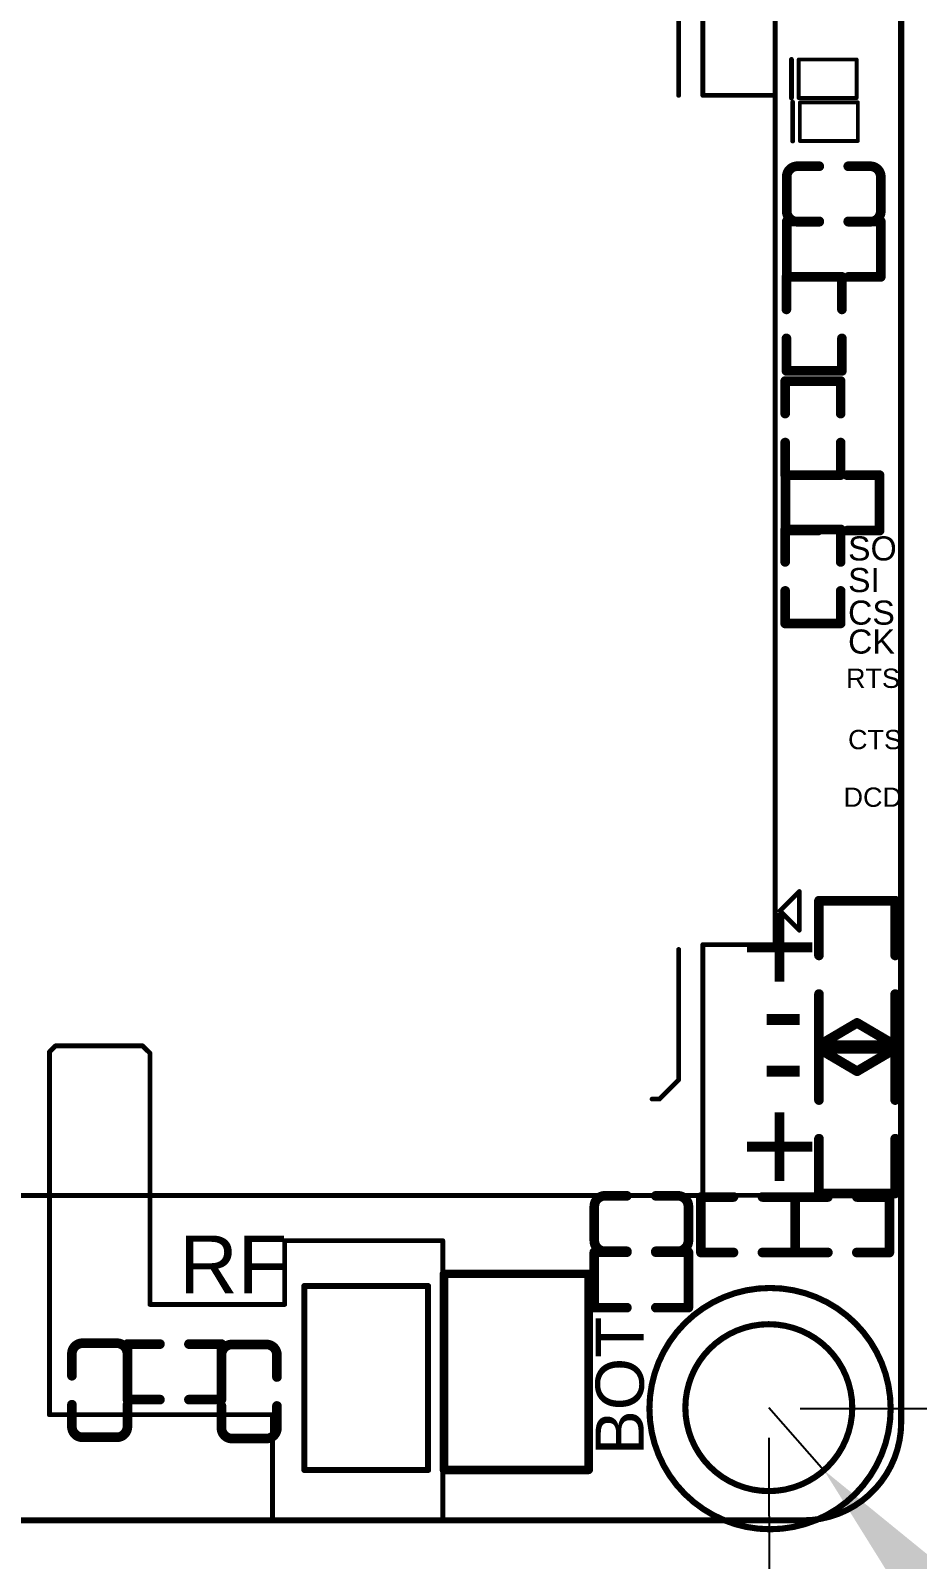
# Model space of a CAD drawing. Header units: millimetres. Extents: x 237 to 337, y 93 to 245.
# Drawn here: x 279.9 to 298.28, y 112.29 to 143.98 of the extents above; entities that cross this region are included whole.
import ezdxf

# ---------------------------------------------------------------- set-up
doc = ezdxf.new("R2010")
doc.units = ezdxf.units.MM
for name, color, linetype in [('KeepOutLayer', 6, 'Continuous'), ('MultiLayer', 9, 'Continuous'), ('TopOverlay', 2, 'Continuous')]:
    doc.layers.add(name, color=color, linetype=linetype)
doc.styles.add('Arial', font='arial.ttf', dxfattribs={"height": 0.2})
doc.dimstyles.new('ISO-25', dxfattribs={"dimtxt": 3, "dimasz": 3, "dimexe": 1.25, "dimexo": 0.625, "dimtad": 1, "dimtxsty": 'Standard', "dimcen": 2.5, "dimclrd": 3, "dimclre": 3, "dimclrt": 3, "dimadec": 0, "dimazin": 0, "dimtfac": 1, "dimtmove": 0, "dimatfit": 3, "dimfxl": 1, "dimarcsym": 0})

# ---------------------------------------------------------------- blocks, each defined once
blk = doc.blocks.new('LC_0402_C_11')
at = {"layer": 'TopOverlay', "const_width": 0.2}
for points in [[(-0.975, 0.355, -0.414214), (-0.755, 0.575)], [(0.755, 0.575, -0.414214), (0.975, 0.355)], [(-0.755, -0.575, -0.414214), (-0.975, -0.355)], [(0.975, -0.355, -0.414214), (0.755, -0.575)]]:
    blk.add_lwpolyline(points, format="xyb", dxfattribs=at)
at = {"layer": 'TopOverlay', "const_width": 0.1}
for points in [[(-0.805, 0.575, 1), (-0.705, 0.575, 1)], [(-0.8, 0.575, 1), (-0.7, 0.575, 1)], [(-0.35, 0.575, 1), (-0.25, 0.575, 1)], [(0.25, 0.575, 1), (0.35, 0.575, 1)], [(0.7, 0.575, 1), (0.8, 0.575, 1)], [(0.705, 0.575, 1), (0.805, 0.575, 1)], [(-1.025, 0.355, 1), (-0.925, 0.355, 1)], [(-1.025, 0.355, 1), (-0.925, 0.355, 1)], [(0.925, 0.355, 1), (1.025, 0.355, 1)], [(0.925, 0.355, 1), (1.025, 0.355, 1)], [(-1.025, -0.355, 1), (-0.925, -0.355, 1)], [(-1.025, -0.355, 1), (-0.925, -0.355, 1)], [(0.925, -0.355, 1), (1.025, -0.355, 1)], [(0.925, -0.355, 1), (1.025, -0.355, 1)], [(-0.805, -0.575, 1), (-0.705, -0.575, 1)], [(-0.8, -0.575, 1), (-0.7, -0.575, 1)], [(-0.35, -0.575, 1), (-0.25, -0.575, 1)], [(0.25, -0.575, 1), (0.35, -0.575, 1)], [(0.7, -0.575, 1), (0.8, -0.575, 1)], [(0.705, -0.575, 1), (0.805, -0.575, 1)]]:
    blk.add_lwpolyline(points, format="xyb", close=True, dxfattribs=at)
at = {"layer": 'TopOverlay', "const_width": 0.2}
for points in [[(-0.3, 0.575), (-0.75, 0.575)], [(0.75, 0.575), (0.3, 0.575)], [(-0.975, -0.355), (-0.975, 0.355)], [(0.975, -0.355), (0.975, 0.355)], [(-0.3, -0.575), (-0.75, -0.575)], [(0.75, -0.575), (0.3, -0.575)]]:
    blk.add_lwpolyline(points, dxfattribs=at)
blk = doc.blocks.new('LC_0402_C_15')
at = {"layer": 'TopOverlay', "const_width": 0.2}
for points in [[(-0.975, 0.355, -0.414214), (-0.755, 0.575)], [(0.755, 0.575, -0.414214), (0.975, 0.355)], [(-0.755, -0.575, -0.414214), (-0.975, -0.355)], [(0.975, -0.355, -0.414214), (0.755, -0.575)]]:
    blk.add_lwpolyline(points, format="xyb", dxfattribs=at)
at = {"layer": 'TopOverlay', "const_width": 0.1}
for points in [[(-0.805, 0.575, 1), (-0.705, 0.575, 1)], [(-0.8, 0.575, 1), (-0.7, 0.575, 1)], [(-0.35, 0.575, 1), (-0.25, 0.575, 1)], [(0.25, 0.575, 1), (0.35, 0.575, 1)], [(0.7, 0.575, 1), (0.8, 0.575, 1)], [(0.705, 0.575, 1), (0.805, 0.575, 1)], [(-1.025, 0.355, 1), (-0.925, 0.355, 1)], [(-1.025, 0.355, 1), (-0.925, 0.355, 1)], [(0.925, 0.355, 1), (1.025, 0.355, 1)], [(0.925, 0.355, 1), (1.025, 0.355, 1)], [(-1.025, -0.355, 1), (-0.925, -0.355, 1)], [(-1.025, -0.355, 1), (-0.925, -0.355, 1)], [(0.925, -0.355, 1), (1.025, -0.355, 1)], [(0.925, -0.355, 1), (1.025, -0.355, 1)], [(-0.805, -0.575, 1), (-0.705, -0.575, 1)], [(-0.8, -0.575, 1), (-0.7, -0.575, 1)], [(-0.35, -0.575, 1), (-0.25, -0.575, 1)], [(0.25, -0.575, 1), (0.35, -0.575, 1)], [(0.7, -0.575, 1), (0.8, -0.575, 1)], [(0.705, -0.575, 1), (0.805, -0.575, 1)]]:
    blk.add_lwpolyline(points, format="xyb", close=True, dxfattribs=at)
at = {"layer": 'TopOverlay', "const_width": 0.2}
for points in [[(-0.3, 0.575), (-0.75, 0.575)], [(0.75, 0.575), (0.3, 0.575)], [(-0.975, -0.355), (-0.975, 0.355)], [(0.975, -0.355), (0.975, 0.355)], [(-0.3, -0.575), (-0.75, -0.575)], [(0.75, -0.575), (0.3, -0.575)]]:
    blk.add_lwpolyline(points, dxfattribs=at)
blk = doc.blocks.new('LC_0402_C_16')
at = {"layer": 'TopOverlay', "const_width": 0.2}
for points in [[(-0.975, 0.355, -0.414214), (-0.755, 0.575)], [(0.755, 0.575, -0.414214), (0.975, 0.355)], [(-0.755, -0.575, -0.414214), (-0.975, -0.355)], [(0.975, -0.355, -0.414214), (0.755, -0.575)]]:
    blk.add_lwpolyline(points, format="xyb", dxfattribs=at)
at = {"layer": 'TopOverlay', "const_width": 0.1}
for points in [[(-0.805, 0.575, 1), (-0.705, 0.575, 1)], [(-0.8, 0.575, 1), (-0.7, 0.575, 1)], [(-0.35, 0.575, 1), (-0.25, 0.575, 1)], [(0.25, 0.575, 1), (0.35, 0.575, 1)], [(0.7, 0.575, 1), (0.8, 0.575, 1)], [(0.705, 0.575, 1), (0.805, 0.575, 1)], [(-1.025, 0.355, 1), (-0.925, 0.355, 1)], [(-1.025, 0.355, 1), (-0.925, 0.355, 1)], [(0.925, 0.355, 1), (1.025, 0.355, 1)], [(0.925, 0.355, 1), (1.025, 0.355, 1)], [(-1.025, -0.355, 1), (-0.925, -0.355, 1)], [(-1.025, -0.355, 1), (-0.925, -0.355, 1)], [(0.925, -0.355, 1), (1.025, -0.355, 1)], [(0.925, -0.355, 1), (1.025, -0.355, 1)], [(-0.805, -0.575, 1), (-0.705, -0.575, 1)], [(-0.8, -0.575, 1), (-0.7, -0.575, 1)], [(-0.35, -0.575, 1), (-0.25, -0.575, 1)], [(0.25, -0.575, 1), (0.35, -0.575, 1)], [(0.7, -0.575, 1), (0.8, -0.575, 1)], [(0.705, -0.575, 1), (0.805, -0.575, 1)]]:
    blk.add_lwpolyline(points, format="xyb", close=True, dxfattribs=at)
at = {"layer": 'TopOverlay', "const_width": 0.2}
for points in [[(-0.3, 0.575), (-0.75, 0.575)], [(0.75, 0.575), (0.3, 0.575)], [(-0.975, -0.355), (-0.975, 0.355)], [(0.975, -0.355), (0.975, 0.355)], [(-0.3, -0.575), (-0.75, -0.575)], [(0.75, -0.575), (0.3, -0.575)]]:
    blk.add_lwpolyline(points, dxfattribs=at)
blk = doc.blocks.new('LC_0402_C_30')
at = {"layer": 'TopOverlay', "const_width": 0.2}
for points in [[(-0.975, 0.355, -0.414214), (-0.755, 0.575)], [(0.755, 0.575, -0.414214), (0.975, 0.355)], [(-0.755, -0.575, -0.414214), (-0.975, -0.355)], [(0.975, -0.355, -0.414214), (0.755, -0.575)]]:
    blk.add_lwpolyline(points, format="xyb", dxfattribs=at)
at = {"layer": 'TopOverlay', "const_width": 0.1}
for points in [[(-0.805, 0.575, 1), (-0.705, 0.575, 1)], [(-0.8, 0.575, 1), (-0.7, 0.575, 1)], [(-0.35, 0.575, 1), (-0.25, 0.575, 1)], [(0.25, 0.575, 1), (0.35, 0.575, 1)], [(0.7, 0.575, 1), (0.8, 0.575, 1)], [(0.705, 0.575, 1), (0.805, 0.575, 1)], [(-1.025, 0.355, 1), (-0.925, 0.355, 1)], [(-1.025, 0.355, 1), (-0.925, 0.355, 1)], [(0.925, 0.355, 1), (1.025, 0.355, 1)], [(0.925, 0.355, 1), (1.025, 0.355, 1)], [(-1.025, -0.355, 1), (-0.925, -0.355, 1)], [(-1.025, -0.355, 1), (-0.925, -0.355, 1)], [(0.925, -0.355, 1), (1.025, -0.355, 1)], [(0.925, -0.355, 1), (1.025, -0.355, 1)], [(-0.805, -0.575, 1), (-0.705, -0.575, 1)], [(-0.8, -0.575, 1), (-0.7, -0.575, 1)], [(-0.35, -0.575, 1), (-0.25, -0.575, 1)], [(0.25, -0.575, 1), (0.35, -0.575, 1)], [(0.7, -0.575, 1), (0.8, -0.575, 1)], [(0.705, -0.575, 1), (0.805, -0.575, 1)]]:
    blk.add_lwpolyline(points, format="xyb", close=True, dxfattribs=at)
at = {"layer": 'TopOverlay', "const_width": 0.2}
for points in [[(-0.3, 0.575), (-0.75, 0.575)], [(0.75, 0.575), (0.3, 0.575)], [(-0.975, 0.355), (-0.975, -0.355)], [(0.975, 0.355), (0.975, -0.355)], [(-0.3, -0.575), (-0.75, -0.575)], [(0.75, -0.575), (0.3, -0.575)]]:
    blk.add_lwpolyline(points, dxfattribs=at)
blk = doc.blocks.new('SOD_882_L1_0_W0_6_BI_80')
at = {"layer": 'TopOverlay'}
for points, const_width in [([(-0.6, 0.4), (-0.6, -0.4)], 0.08), ([(0.6, 0.4), (-0.6, 0.4)], 0.08), ([(0.6, 0.4), (0.6, -0.4)], 0.08), ([(0.75, 0.4), (0.75, -0.4)], 0.1), ([(0.6, -0.4), (-0.6, -0.4)], 0.08)]:
    blk.add_lwpolyline(points, dxfattribs=dict(at, const_width=const_width))
for points, const_width in [([(-0.62, 0.4, 1), (-0.58, 0.4, 1)], 0.04), ([(-0.62, 0.4, 1), (-0.58, 0.4, 1)], 0.04), ([(0.58, 0.4, 1), (0.62, 0.4, 1)], 0.04), ([(0.58, 0.4, 1), (0.62, 0.4, 1)], 0.04), ([(0.725, 0.4, 1), (0.775, 0.4, 1)], 0.05), ([(-0.62, -0.4, 1), (-0.58, -0.4, 1)], 0.04), ([(-0.62, -0.4, 1), (-0.58, -0.4, 1)], 0.04), ([(0.58, -0.4, 1), (0.62, -0.4, 1)], 0.04), ([(0.58, -0.4, 1), (0.62, -0.4, 1)], 0.04), ([(0.725, -0.4, 1), (0.775, -0.4, 1)], 0.05)]:
    blk.add_lwpolyline(points, format="xyb", close=True, dxfattribs=dict(at, const_width=const_width))
blk = doc.blocks.new('SOD_882_L1_0_W0_6_BI_87')
at = {"layer": 'TopOverlay'}
for points, const_width in [([(-0.6, 0.4), (-0.6, -0.4)], 0.08), ([(0.6, 0.4), (-0.6, 0.4)], 0.08), ([(0.6, 0.4), (0.6, -0.4)], 0.08), ([(0.75, 0.4), (0.75, -0.4)], 0.1), ([(0.6, -0.4), (-0.6, -0.4)], 0.08)]:
    blk.add_lwpolyline(points, dxfattribs=dict(at, const_width=const_width))
for points, const_width in [([(-0.62, 0.4, 1), (-0.58, 0.4, 1)], 0.04), ([(-0.62, 0.4, 1), (-0.58, 0.4, 1)], 0.04), ([(0.58, 0.4, 1), (0.62, 0.4, 1)], 0.04), ([(0.58, 0.4, 1), (0.62, 0.4, 1)], 0.04), ([(0.725, 0.4, 1), (0.775, 0.4, 1)], 0.05), ([(-0.62, -0.4, 1), (-0.58, -0.4, 1)], 0.04), ([(-0.62, -0.4, 1), (-0.58, -0.4, 1)], 0.04), ([(0.58, -0.4, 1), (0.62, -0.4, 1)], 0.04), ([(0.58, -0.4, 1), (0.62, -0.4, 1)], 0.04), ([(0.725, -0.4, 1), (0.775, -0.4, 1)], 0.05)]:
    blk.add_lwpolyline(points, format="xyb", close=True, dxfattribs=dict(at, const_width=const_width))
blk = doc.blocks.new('LC_0603_LED_S3_99')
at = {"layer": 'TopOverlay', "const_width": 0.2}
for points in [[(-2, 0), (-1.535, 0.79)], [(-1.535, -0.79), (-1.535, 0.79)], [(-0.4, 0.79), (-1.535, 0.79)], [(1.535, 0.79), (0.4, 0.79)], [(1.535, -0.79), (1.535, 0.79)], [(-1.535, -0.79), (-2, 0)], [(-0.4, -0.79), (-1.535, -0.79)], [(1.535, -0.79), (0.4, -0.79)]]:
    blk.add_lwpolyline(points, dxfattribs=at)
at = {"layer": 'TopOverlay', "const_width": 0.1}
for points in [[(-1.585, 0.79, 1), (-1.485, 0.79, 1)], [(-1.585, 0.79, 1), (-1.485, 0.79, 1)], [(-1.585, 0.79, 1), (-1.485, 0.79, 1)], [(-0.45, 0.79, 1), (-0.35, 0.79, 1)], [(0.35, 0.79, 1), (0.45, 0.79, 1)], [(1.485, 0.79, 1), (1.585, 0.79, 1)], [(1.485, 0.79, 1), (1.585, 0.79, 1)], [(-2.05, 0, 1), (-1.95, 0, 1)], [(-2.05, 0, 1), (-1.95, 0, 1)], [(-1.585, -0.79, 1), (-1.485, -0.79, 1)], [(-1.585, -0.79, 1), (-1.485, -0.79, 1)], [(-1.585, -0.79, 1), (-1.485, -0.79, 1)], [(-0.45, -0.79, 1), (-0.35, -0.79, 1)], [(0.35, -0.79, 1), (0.45, -0.79, 1)], [(1.485, -0.79, 1), (1.585, -0.79, 1)], [(1.485, -0.79, 1), (1.585, -0.79, 1)]]:
    blk.add_lwpolyline(points, format="xyb", close=True, dxfattribs=at)
blk = doc.blocks.new('LC_0603_LED_S3_100')
at = {"layer": 'TopOverlay', "const_width": 0.2}
for points in [[(-1.535, 0.79), (-2, 0)], [(-1.535, 0.79), (-1.535, -0.79)], [(-1.535, 0.79), (-0.4, 0.79)], [(0.4, 0.79), (1.535, 0.79)], [(1.535, 0.79), (1.535, -0.79)], [(-2, 0), (-1.535, -0.79)], [(-1.535, -0.79), (-0.4, -0.79)], [(0.4, -0.79), (1.535, -0.79)]]:
    blk.add_lwpolyline(points, dxfattribs=at)
at = {"layer": 'TopOverlay', "const_width": 0.1}
for points in [[(-1.585, 0.79, 1), (-1.485, 0.79, 1)], [(-1.585, 0.79, 1), (-1.485, 0.79, 1)], [(-1.585, 0.79, 1), (-1.485, 0.79, 1)], [(-0.45, 0.79, 1), (-0.35, 0.79, 1)], [(0.35, 0.79, 1), (0.45, 0.79, 1)], [(1.485, 0.79, 1), (1.585, 0.79, 1)], [(1.485, 0.79, 1), (1.585, 0.79, 1)], [(-2.05, 0, 1), (-1.95, 0, 1)], [(-2.05, 0, 1), (-1.95, 0, 1)], [(-1.585, -0.79, 1), (-1.485, -0.79, 1)], [(-1.585, -0.79, 1), (-1.485, -0.79, 1)], [(-1.585, -0.79, 1), (-1.485, -0.79, 1)], [(-0.45, -0.79, 1), (-0.35, -0.79, 1)], [(0.35, -0.79, 1), (0.45, -0.79, 1)], [(1.485, -0.79, 1), (1.585, -0.79, 1)], [(1.485, -0.79, 1), (1.585, -0.79, 1)]]:
    blk.add_lwpolyline(points, format="xyb", close=True, dxfattribs=at)
blk = doc.blocks.new('LC_0402_R_151')
at = {"layer": 'TopOverlay', "const_width": 0.2}
for points in [[(-0.975, 0.575), (-0.975, -0.575)], [(-0.3, 0.575), (-0.975, 0.575)], [(0.975, 0.575), (0.3, 0.575)], [(0.975, 0.575), (0.975, -0.575)], [(-0.3, -0.575), (-0.975, -0.575)], [(0.975, -0.575), (0.3, -0.575)]]:
    blk.add_lwpolyline(points, dxfattribs=at)
at = {"layer": 'TopOverlay', "const_width": 0.1}
for points in [[(-1.025, 0.575, 1), (-0.925, 0.575, 1)], [(-1.025, 0.575, 1), (-0.925, 0.575, 1)], [(-0.35, 0.575, 1), (-0.25, 0.575, 1)], [(0.25, 0.575, 1), (0.35, 0.575, 1)], [(0.925, 0.575, 1), (1.025, 0.575, 1)], [(0.925, 0.575, 1), (1.025, 0.575, 1)], [(-1.025, -0.575, 1), (-0.925, -0.575, 1)], [(-1.025, -0.575, 1), (-0.925, -0.575, 1)], [(-0.35, -0.575, 1), (-0.25, -0.575, 1)], [(0.25, -0.575, 1), (0.35, -0.575, 1)], [(0.925, -0.575, 1), (1.025, -0.575, 1)], [(0.925, -0.575, 1), (1.025, -0.575, 1)]]:
    blk.add_lwpolyline(points, format="xyb", close=True, dxfattribs=at)
blk = doc.blocks.new('LC_0402_R_152')
at = {"layer": 'TopOverlay', "const_width": 0.2}
for points in [[(-0.975, -0.575), (-0.975, 0.575)], [(-0.975, 0.575), (-0.3, 0.575)], [(0.3, 0.575), (0.975, 0.575)], [(0.975, -0.575), (0.975, 0.575)], [(-0.975, -0.575), (-0.3, -0.575)], [(0.3, -0.575), (0.975, -0.575)]]:
    blk.add_lwpolyline(points, dxfattribs=at)
at = {"layer": 'TopOverlay', "const_width": 0.1}
for points in [[(-1.025, 0.575, 1), (-0.925, 0.575, 1)], [(-1.025, 0.575, 1), (-0.925, 0.575, 1)], [(-0.35, 0.575, 1), (-0.25, 0.575, 1)], [(0.25, 0.575, 1), (0.35, 0.575, 1)], [(0.925, 0.575, 1), (1.025, 0.575, 1)], [(0.925, 0.575, 1), (1.025, 0.575, 1)], [(-1.025, -0.575, 1), (-0.925, -0.575, 1)], [(-1.025, -0.575, 1), (-0.925, -0.575, 1)], [(-0.35, -0.575, 1), (-0.25, -0.575, 1)], [(0.25, -0.575, 1), (0.35, -0.575, 1)], [(0.925, -0.575, 1), (1.025, -0.575, 1)], [(0.925, -0.575, 1), (1.025, -0.575, 1)]]:
    blk.add_lwpolyline(points, format="xyb", close=True, dxfattribs=at)
blk = doc.blocks.new('LC_0402_R_153')
at = {"layer": 'TopOverlay', "const_width": 0.2}
for points in [[(-0.975, 0.575), (-0.975, -0.575)], [(-0.3, 0.575), (-0.975, 0.575)], [(0.975, 0.575), (0.3, 0.575)], [(0.975, 0.575), (0.975, -0.575)], [(-0.3, -0.575), (-0.975, -0.575)], [(0.975, -0.575), (0.3, -0.575)]]:
    blk.add_lwpolyline(points, dxfattribs=at)
at = {"layer": 'TopOverlay', "const_width": 0.1}
for points in [[(-1.025, 0.575, 1), (-0.925, 0.575, 1)], [(-1.025, 0.575, 1), (-0.925, 0.575, 1)], [(-0.35, 0.575, 1), (-0.25, 0.575, 1)], [(0.25, 0.575, 1), (0.35, 0.575, 1)], [(0.925, 0.575, 1), (1.025, 0.575, 1)], [(0.925, 0.575, 1), (1.025, 0.575, 1)], [(-1.025, -0.575, 1), (-0.925, -0.575, 1)], [(-1.025, -0.575, 1), (-0.925, -0.575, 1)], [(-0.35, -0.575, 1), (-0.25, -0.575, 1)], [(0.25, -0.575, 1), (0.35, -0.575, 1)], [(0.925, -0.575, 1), (1.025, -0.575, 1)], [(0.925, -0.575, 1), (1.025, -0.575, 1)]]:
    blk.add_lwpolyline(points, format="xyb", close=True, dxfattribs=at)
blk = doc.blocks.new('LC_0402_R_154')
at = {"layer": 'TopOverlay', "const_width": 0.2}
for points in [[(-0.975, -0.575), (-0.975, 0.575)], [(-0.975, 0.575), (-0.3, 0.575)], [(0.3, 0.575), (0.975, 0.575)], [(0.975, -0.575), (0.975, 0.575)], [(-0.975, -0.575), (-0.3, -0.575)], [(0.3, -0.575), (0.975, -0.575)]]:
    blk.add_lwpolyline(points, dxfattribs=at)
at = {"layer": 'TopOverlay', "const_width": 0.1}
for points in [[(-1.025, 0.575, 1), (-0.925, 0.575, 1)], [(-1.025, 0.575, 1), (-0.925, 0.575, 1)], [(-0.35, 0.575, 1), (-0.25, 0.575, 1)], [(0.25, 0.575, 1), (0.35, 0.575, 1)], [(0.925, 0.575, 1), (1.025, 0.575, 1)], [(0.925, 0.575, 1), (1.025, 0.575, 1)], [(-1.025, -0.575, 1), (-0.925, -0.575, 1)], [(-1.025, -0.575, 1), (-0.925, -0.575, 1)], [(-0.35, -0.575, 1), (-0.25, -0.575, 1)], [(0.25, -0.575, 1), (0.35, -0.575, 1)], [(0.925, -0.575, 1), (1.025, -0.575, 1)], [(0.925, -0.575, 1), (1.025, -0.575, 1)]]:
    blk.add_lwpolyline(points, format="xyb", close=True, dxfattribs=at)
blk = doc.blocks.new('LC_0402_R_155')
at = {"layer": 'TopOverlay', "const_width": 0.2}
for points in [[(-0.975, 0.575), (-0.975, -0.575)], [(-0.975, 0.575), (-0.3, 0.575)], [(0.3, 0.575), (0.975, 0.575)], [(0.975, 0.575), (0.975, -0.575)], [(-0.975, -0.575), (-0.3, -0.575)], [(0.3, -0.575), (0.975, -0.575)]]:
    blk.add_lwpolyline(points, dxfattribs=at)
at = {"layer": 'TopOverlay', "const_width": 0.1}
for points in [[(-1.025, 0.575, 1), (-0.925, 0.575, 1)], [(-1.025, 0.575, 1), (-0.925, 0.575, 1)], [(-0.35, 0.575, 1), (-0.25, 0.575, 1)], [(0.25, 0.575, 1), (0.35, 0.575, 1)], [(0.925, 0.575, 1), (1.025, 0.575, 1)], [(0.925, 0.575, 1), (1.025, 0.575, 1)], [(-1.025, -0.575, 1), (-0.925, -0.575, 1)], [(-1.025, -0.575, 1), (-0.925, -0.575, 1)], [(-0.35, -0.575, 1), (-0.25, -0.575, 1)], [(0.25, -0.575, 1), (0.35, -0.575, 1)], [(0.925, -0.575, 1), (1.025, -0.575, 1)], [(0.925, -0.575, 1), (1.025, -0.575, 1)]]:
    blk.add_lwpolyline(points, format="xyb", close=True, dxfattribs=at)
blk = doc.blocks.new('LC_0402_R_156')
at = {"layer": 'TopOverlay', "const_width": 0.2}
for points in [[(-0.975, 0.575), (-0.975, -0.575)], [(-0.3, 0.575), (-0.975, 0.575)], [(0.975, 0.575), (0.3, 0.575)], [(0.975, 0.575), (0.975, -0.575)], [(-0.3, -0.575), (-0.975, -0.575)], [(0.975, -0.575), (0.3, -0.575)]]:
    blk.add_lwpolyline(points, dxfattribs=at)
at = {"layer": 'TopOverlay', "const_width": 0.1}
for points in [[(-1.025, 0.575, 1), (-0.925, 0.575, 1)], [(-1.025, 0.575, 1), (-0.925, 0.575, 1)], [(-0.35, 0.575, 1), (-0.25, 0.575, 1)], [(0.25, 0.575, 1), (0.35, 0.575, 1)], [(0.925, 0.575, 1), (1.025, 0.575, 1)], [(0.925, 0.575, 1), (1.025, 0.575, 1)], [(-1.025, -0.575, 1), (-0.925, -0.575, 1)], [(-1.025, -0.575, 1), (-0.925, -0.575, 1)], [(-0.35, -0.575, 1), (-0.25, -0.575, 1)], [(0.25, -0.575, 1), (0.35, -0.575, 1)], [(0.925, -0.575, 1), (1.025, -0.575, 1)], [(0.925, -0.575, 1), (1.025, -0.575, 1)]]:
    blk.add_lwpolyline(points, format="xyb", close=True, dxfattribs=at)
blk = doc.blocks.new('LC_0402_R_167')
at = {"layer": 'TopOverlay', "const_width": 0.2}
for points in [[(-0.975, 0.575), (-0.975, -0.575)], [(-0.3, 0.575), (-0.975, 0.575)], [(0.975, 0.575), (0.3, 0.575)], [(0.975, 0.575), (0.975, -0.575)], [(-0.3, -0.575), (-0.975, -0.575)], [(0.975, -0.575), (0.3, -0.575)]]:
    blk.add_lwpolyline(points, dxfattribs=at)
at = {"layer": 'TopOverlay', "const_width": 0.1}
for points in [[(-1.025, 0.575, 1), (-0.925, 0.575, 1)], [(-1.025, 0.575, 1), (-0.925, 0.575, 1)], [(-0.35, 0.575, 1), (-0.25, 0.575, 1)], [(0.25, 0.575, 1), (0.35, 0.575, 1)], [(0.925, 0.575, 1), (1.025, 0.575, 1)], [(0.925, 0.575, 1), (1.025, 0.575, 1)], [(-1.025, -0.575, 1), (-0.925, -0.575, 1)], [(-1.025, -0.575, 1), (-0.925, -0.575, 1)], [(-0.35, -0.575, 1), (-0.25, -0.575, 1)], [(0.25, -0.575, 1), (0.35, -0.575, 1)], [(0.925, -0.575, 1), (1.025, -0.575, 1)], [(0.925, -0.575, 1), (1.025, -0.575, 1)]]:
    blk.add_lwpolyline(points, format="xyb", close=True, dxfattribs=at)
blk = doc.blocks.new('LC_0402_R_169')
at = {"layer": 'TopOverlay', "const_width": 0.2}
for points in [[(-0.975, 0.575), (-0.975, -0.575)], [(-0.975, 0.575), (-0.3, 0.575)], [(0.3, 0.575), (0.975, 0.575)], [(0.975, 0.575), (0.975, -0.575)], [(-0.975, -0.575), (-0.3, -0.575)], [(0.3, -0.575), (0.975, -0.575)]]:
    blk.add_lwpolyline(points, dxfattribs=at)
at = {"layer": 'TopOverlay', "const_width": 0.1}
for points in [[(-1.025, 0.575, 1), (-0.925, 0.575, 1)], [(-1.025, 0.575, 1), (-0.925, 0.575, 1)], [(-0.35, 0.575, 1), (-0.25, 0.575, 1)], [(0.25, 0.575, 1), (0.35, 0.575, 1)], [(0.925, 0.575, 1), (1.025, 0.575, 1)], [(0.925, 0.575, 1), (1.025, 0.575, 1)], [(-1.025, -0.575, 1), (-0.925, -0.575, 1)], [(-1.025, -0.575, 1), (-0.925, -0.575, 1)], [(-0.35, -0.575, 1), (-0.25, -0.575, 1)], [(0.25, -0.575, 1), (0.35, -0.575, 1)], [(0.925, -0.575, 1), (1.025, -0.575, 1)], [(0.925, -0.575, 1), (1.025, -0.575, 1)]]:
    blk.add_lwpolyline(points, format="xyb", close=True, dxfattribs=at)
blk = doc.blocks.new('LC_0402_R_170')
at = {"layer": 'TopOverlay', "const_width": 0.2}
for points in [[(-0.975, 0.575), (-0.975, -0.575)], [(-0.975, 0.575), (-0.3, 0.575)], [(0.3, 0.575), (0.975, 0.575)], [(0.975, 0.575), (0.975, -0.575)], [(-0.975, -0.575), (-0.3, -0.575)], [(0.3, -0.575), (0.975, -0.575)]]:
    blk.add_lwpolyline(points, dxfattribs=at)
at = {"layer": 'TopOverlay', "const_width": 0.1}
for points in [[(-1.025, 0.575, 1), (-0.925, 0.575, 1)], [(-1.025, 0.575, 1), (-0.925, 0.575, 1)], [(-0.35, 0.575, 1), (-0.25, 0.575, 1)], [(0.25, 0.575, 1), (0.35, 0.575, 1)], [(0.925, 0.575, 1), (1.025, 0.575, 1)], [(0.925, 0.575, 1), (1.025, 0.575, 1)], [(-1.025, -0.575, 1), (-0.925, -0.575, 1)], [(-1.025, -0.575, 1), (-0.925, -0.575, 1)], [(-0.35, -0.575, 1), (-0.25, -0.575, 1)], [(0.25, -0.575, 1), (0.35, -0.575, 1)], [(0.925, -0.575, 1), (1.025, -0.575, 1)], [(0.925, -0.575, 1), (1.025, -0.575, 1)]]:
    blk.add_lwpolyline(points, format="xyb", close=True, dxfattribs=at)
blk = doc.blocks.new('TS_018TS_018_182')
at = {"layer": 'TopOverlay', "const_width": 0.178}
for points in [[(4.064, 1.5), (0, 1.5)], [(0, -1.5), (0, 1.5)], [(4.064, -1.5), (4.064, 1.5)], [(4.064, -1.5), (0, -1.5)]]:
    blk.add_lwpolyline(points, dxfattribs=at)
at = {"layer": 'TopOverlay', "const_width": 0.0889}
for points in [[(-0.044, 1.5, 1), (0.044, 1.5, 1)], [(-0.044, 1.5, 1), (0.044, 1.5, 1)], [(4.02, 1.5, 1), (4.108, 1.5, 1)], [(4.02, 1.5, 1), (4.108, 1.5, 1)], [(-0.044, -1.5, 1), (0.044, -1.5, 1)], [(-0.044, -1.5, 1), (0.044, -1.5, 1)], [(4.02, -1.5, 1), (4.108, -1.5, 1)], [(4.02, -1.5, 1), (4.108, -1.5, 1)]]:
    blk.add_lwpolyline(points, format="xyb", close=True, dxfattribs=at)
blk = doc.blocks.new('ANT_JACK_194')
at = {"layer": 'TopOverlay', "const_width": 0.127}
for points in [[(-0.762, 3.2), (1.803, 3.2)], [(-0.762, -0.61), (-0.762, 3.2)], [(1.803, -0.61), (1.803, 3.2)], [(-0.762, -0.61), (1.803, -0.61)]]:
    blk.add_lwpolyline(points, dxfattribs=at)
at = {"layer": 'TopOverlay', "const_width": 0.0635}
for points in [[(-0.794, 3.2, 1), (-0.73, 3.2, 1)], [(-0.794, 3.2, 1), (-0.73, 3.2, 1)], [(1.772, 3.2, 1), (1.835, 3.2, 1)], [(1.772, 3.2, 1), (1.835, 3.2, 1)], [(-0.794, -0.61, 1), (-0.73, -0.61, 1)], [(-0.794, -0.61, 1), (-0.73, -0.61, 1)], [(1.772, -0.61, 1), (1.835, -0.61, 1)], [(1.772, -0.61, 1), (1.835, -0.61, 1)]]:
    blk.add_lwpolyline(points, format="xyb", close=True, dxfattribs=at)
blk = doc.blocks.new('MOD_A7670C_201')
at = {"layer": 'TopOverlay', "const_width": 0.1}
for points in [[(12.5, 14), (-12.5, 14)], [(-12.5, 14), (-12.5, 8.8)], [(12.5, 14), (12.5, 8.8)], [(-11.6, 12), (-12, 11.6)], [(-11.45, 12), (-11.6, 12)], [(12, 12), (11.5, 12)], [(12, 12), (12, 8.9)], [(-12, 11.6), (-12, 8.9)], [(-12.5, 8.8), (-14, 8.8)], [(-14, 8.8), (-14, -8.8)], [(14, 8.8), (12.5, 8.8)], [(14, 8.8), (14, -8.8)], [(-14.1, 8.1), (-14.5, 8.5)], [(-14.5, 8.5), (-14.5, 7.7)], [(-14.1, 8.1), (-14.5, 7.7)], [(-12.5, -8.8), (-14, -8.8)], [(-12.5, -8.8), (-12.5, -14)], [(-12, -8.8), (-12, -12)], [(12, -8.9), (12, -12)], [(12.5, -8.8), (12.5, -14)], [(14, -8.8), (12.5, -8.8)], [(-11.5, -12), (-12, -12)], [(12, -12), (11.5, -12)], [(12.5, -14), (-12.5, -14)]]:
    blk.add_lwpolyline(points, dxfattribs=at)
at = {"layer": 'TopOverlay', "const_width": 0.05}
for points in [[(-12.525, 14, 1), (-12.475, 14, 1)], [(-12.525, 14, 1), (-12.475, 14, 1)], [(12.475, 14, 1), (12.525, 14, 1)], [(12.475, 14, 1), (12.525, 14, 1)], [(-11.625, 12, 1), (-11.575, 12, 1)], [(-11.625, 12, 1), (-11.575, 12, 1)], [(-11.475, 12, 1), (-11.425, 12, 1)], [(11.475, 12, 1), (11.525, 12, 1)], [(11.975, 12, 1), (12.025, 12, 1)], [(11.975, 12, 1), (12.025, 12, 1)], [(-12.025, 11.6, 1), (-11.975, 11.6, 1)], [(-12.025, 11.6, 1), (-11.975, 11.6, 1)], [(-12.025, 8.9, 1), (-11.975, 8.9, 1)], [(11.975, 8.9, 1), (12.025, 8.9, 1)], [(-14.025, 8.8, 1), (-13.975, 8.8, 1)], [(-14.025, 8.8, 1), (-13.975, 8.8, 1)], [(-12.525, 8.8, 1), (-12.475, 8.8, 1)], [(-12.525, 8.8, 1), (-12.475, 8.8, 1)], [(12.475, 8.8, 1), (12.525, 8.8, 1)], [(12.475, 8.8, 1), (12.525, 8.8, 1)], [(13.975, 8.8, 1), (14.025, 8.8, 1)], [(13.975, 8.8, 1), (14.025, 8.8, 1)], [(-14.525, 8.5, 1), (-14.475, 8.5, 1)], [(-14.525, 8.5, 1), (-14.475, 8.5, 1)], [(-14.125, 8.1, 1), (-14.075, 8.1, 1)], [(-14.125, 8.1, 1), (-14.075, 8.1, 1)], [(-14.525, 7.7, 1), (-14.475, 7.7, 1)], [(-14.525, 7.7, 1), (-14.475, 7.7, 1)], [(-14.025, -8.8, 1), (-13.975, -8.8, 1)], [(-14.025, -8.8, 1), (-13.975, -8.8, 1)], [(-12.525, -8.8, 1), (-12.475, -8.8, 1)], [(-12.525, -8.8, 1), (-12.475, -8.8, 1)], [(-12.025, -8.8, 1), (-11.975, -8.8, 1)], [(11.975, -8.9, 1), (12.025, -8.9, 1)], [(12.475, -8.8, 1), (12.525, -8.8, 1)], [(12.475, -8.8, 1), (12.525, -8.8, 1)], [(13.975, -8.8, 1), (14.025, -8.8, 1)], [(13.975, -8.8, 1), (14.025, -8.8, 1)], [(-12.025, -12, 1), (-11.975, -12, 1)], [(-12.025, -12, 1), (-11.975, -12, 1)], [(-11.525, -12, 1), (-11.475, -12, 1)], [(11.475, -12, 1), (11.525, -12, 1)], [(11.975, -12, 1), (12.025, -12, 1)], [(11.975, -12, 1), (12.025, -12, 1)], [(-12.525, -14, 1), (-12.475, -14, 1)], [(-12.525, -14, 1), (-12.475, -14, 1)], [(12.475, -14, 1), (12.525, -14, 1)], [(12.475, -14, 1), (12.525, -14, 1)]]:
    blk.add_lwpolyline(points, format="xyb", close=True, dxfattribs=at)
blk = doc.blocks.new('*D221')
at = {"color": 3, "lineweight": -2}
for p, q in [((295.199, 115.438), (296.342, 114.141)), ((315.028, 92.937), (298.326, 111.89))]:
    blk.add_line(p, q, dxfattribs=at)
at = {"color": 3}
blk.add_solid([(298.701, 112.221), (297.951, 111.559), (296.342, 114.141)], dxfattribs=at)
at = {"layer": 'Defpoints', "color": 0}
for p in [(295.199, 115.438), (296.342, 114.141)]:
    blk.add_point(p, dxfattribs=at)
at = {"color": 3, "insert": (312.595, 99.29), "char_height": 3, "attachment_point": 5, "rotation": 311.3874}
blk.add_mtext('R1,73', dxfattribs=at)
blk = doc.blocks.new('*D233')
at = {"color": 3, "lineweight": -2}
for p, q in [((267.463, 114.763), (267.486, 102.412)), ((295.2, 114.813), (295.223, 102.463)), ((270.483, 103.668), (292.22, 103.707))]:
    blk.add_line(p, q, dxfattribs=at)
at = {"color": 3}
for points in [[(270.483, 104.168), (270.484, 103.168), (267.483, 103.662)], [(292.219, 104.207), (292.221, 103.207), (295.22, 103.713)]]:
    blk.add_solid(points, dxfattribs=at)
at = {"layer": 'Defpoints', "color": 0}
for p in [(267.462, 115.388), (295.199, 115.438), (295.22, 103.713)]:
    blk.add_point(p, dxfattribs=at)
at = {"color": 3, "insert": (281.348, 106.063), "char_height": 3, "attachment_point": 5, "rotation": 0.1049}
blk.add_mtext('27,74', dxfattribs=at)
blk = doc.blocks.new('*D235')
at = {"color": 3, "lineweight": -2}
for p, q in [((295.824, 220.976), (326, 220.983)), ((324.751, 217.982), (324.775, 118.425)), ((295.849, 115.418), (326.026, 115.425))]:
    blk.add_line(p, q, dxfattribs=at)
at = {"color": 3}
for points in [[(325.251, 217.983), (324.251, 217.982), (324.75, 220.982)], [(325.275, 118.425), (324.275, 118.425), (324.776, 115.425)]]:
    blk.add_solid(points, dxfattribs=at)
at = {"layer": 'Defpoints', "color": 0}
for p in [(295.199, 220.975), (295.224, 115.418), (324.776, 115.425)]:
    blk.add_point(p, dxfattribs=at)
at = {"color": 3, "insert": (327.138, 168.204), "char_height": 3, "attachment_point": 5, "rotation": 270.0138}
blk.add_mtext('105,56', dxfattribs=at)

msp = doc.modelspace()

# ---------------------------------------------------------------- linework, layer by layer
at = {"layer": 'KeepOutLayer', "const_width": 0.127}
for points in [[(297.942, 115.108), (297.942, 221.599)], [(266.903, 113.102), (295.91, 113.102)]]:
    msp.add_lwpolyline(points, dxfattribs=at)
at = {"layer": 'KeepOutLayer'}
for points, const_width in [([(296.928, 115.438, 1), (293.469, 115.438, 1)], 0.127), ([(293.437, 115.438, 1), (293.501, 115.438, 1)], 0.0635), ([(296.897, 115.438, 1), (296.96, 115.438, 1)], 0.0635), ([(297.91, 115.134, 1), (297.974, 115.134, 1)], 0.0635), ([(297.91, 115.108, 1), (297.974, 115.108, 1)], 0.0635), ([(295.878, 113.102, 1), (295.942, 113.102, 1)], 0.0635), ([(295.878, 113.102, 1), (295.942, 113.102, 1)], 0.0635)]:
    msp.add_lwpolyline(points, format="xyb", close=True, dxfattribs=dict(at, const_width=const_width))
at = {"layer": 'KeepOutLayer', "const_width": 0.127}
msp.add_lwpolyline([(297.942, 115.134, -0.414214), (295.91, 113.102)], format="xyb", dxfattribs=at)
at = {"layer": 'MultiLayer'}
for p, q in [((294.38, 116.971), (294.096, 116.782)), ((294.694, 117.102), (294.38, 116.971)), ((295.028, 117.168), (294.694, 117.102)), ((295.199, 117.168), (295.028, 117.168)), ((295.369, 117.168), (295.199, 117.168)), ((295.703, 117.102), (295.369, 117.168)), ((296.018, 116.971), (295.703, 117.102)), ((296.301, 116.782), (296.018, 116.971)), ((294.096, 116.782), (293.855, 116.541)), ((296.542, 116.541), (296.301, 116.782)), ((293.855, 116.541), (293.666, 116.258)), ((296.732, 116.258), (296.542, 116.541)), ((293.666, 116.258), (293.536, 115.943)), ((296.862, 115.943), (296.732, 116.258)), ((293.536, 115.943), (293.469, 115.609)), ((296.928, 115.609), (296.862, 115.943)), ((293.469, 115.609), (293.469, 115.438)), ((293.469, 115.438), (293.469, 115.438)), ((293.469, 115.438), (293.469, 115.268)), ((296.928, 115.438), (296.928, 115.609)), ((296.928, 115.268), (296.928, 115.438)), ((293.469, 115.268), (293.536, 114.934)), ((296.862, 114.934), (296.928, 115.268)), ((293.536, 114.934), (293.666, 114.619)), ((296.732, 114.619), (296.862, 114.934)), ((293.666, 114.619), (293.855, 114.336)), ((296.542, 114.336), (296.732, 114.619)), ((293.855, 114.336), (294.096, 114.095)), ((294.096, 114.095), (294.38, 113.906)), ((296.018, 113.906), (296.301, 114.095)), ((296.301, 114.095), (296.542, 114.336)), ((294.38, 113.906), (294.694, 113.775)), ((294.694, 113.775), (295.028, 113.709)), ((295.369, 113.709), (295.703, 113.775)), ((295.703, 113.775), (296.018, 113.906)), ((295.028, 113.709), (295.199, 113.709)), ((295.199, 113.709), (295.369, 113.709))]:
    msp.add_line(p, q, dxfattribs=at)
at = {"layer": 'TopOverlay', "const_width": 0.1}
for points in [[(295.33, 142.633), (295.33, 147.9)], [(280.289, 122.809), (280.416, 122.936)], [(280.416, 122.936), (282.219, 122.936)], [(282.219, 122.936), (282.372, 122.784)], [(280.289, 122.53), (280.289, 122.809)], [(282.372, 117.577), (282.372, 122.784)], [(280.289, 119.812), (280.289, 122.53)], [(264.871, 119.837), (297.739, 119.837)], [(280.289, 115.291), (280.289, 119.812)], [(285.166, 118.897), (288.442, 118.897)], [(285.166, 117.577), (285.166, 118.897)], [(288.442, 113.102), (288.442, 118.897)], [(282.372, 117.577), (285.166, 117.577)], [(280.289, 115.291), (280.797, 115.291)], [(280.797, 115.291), (284.912, 115.291)], [(284.912, 114.376), (284.912, 115.291)], [(284.912, 113.102), (284.912, 114.376)], [(284.912, 113.102), (288.442, 113.102)]]:
    msp.add_lwpolyline(points, dxfattribs=at)
at = {"layer": 'TopOverlay'}
for points, const_width in [([(295.305, 142.633, 1), (295.355, 142.633, 1)], 0.05), ([(280.391, 122.936, 1), (280.441, 122.936, 1)], 0.05), ([(280.391, 122.936, 1), (280.441, 122.936, 1)], 0.05), ([(282.194, 122.936, 1), (282.244, 122.936, 1)], 0.05), ([(282.194, 122.936, 1), (282.244, 122.936, 1)], 0.05), ([(280.264, 122.809, 1), (280.314, 122.809, 1)], 0.05), ([(280.264, 122.809, 1), (280.314, 122.809, 1)], 0.05), ([(282.347, 122.784, 1), (282.397, 122.784, 1)], 0.05), ([(282.347, 122.784, 1), (282.397, 122.784, 1)], 0.05), ([(280.264, 122.53, 1), (280.314, 122.53, 1)], 0.05), ([(280.264, 122.53, 1), (280.314, 122.53, 1)], 0.05), ([(280.264, 119.812, 1), (280.314, 119.812, 1)], 0.05), ([(280.264, 119.812, 1), (280.314, 119.812, 1)], 0.05), ([(297.714, 119.837, 1), (297.764, 119.837, 1)], 0.05), ([(285.141, 118.897, 1), (285.191, 118.897, 1)], 0.05), ([(285.141, 118.897, 1), (285.191, 118.897, 1)], 0.05), ([(288.417, 118.897, 1), (288.467, 118.897, 1)], 0.05), ([(288.417, 118.897, 1), (288.467, 118.897, 1)], 0.05), ([(297.724, 115.418, 1), (292.724, 115.418, 1)], 0.127), ([(282.347, 117.577, 1), (282.397, 117.577, 1)], 0.05), ([(282.347, 117.577, 1), (282.397, 117.577, 1)], 0.05), ([(285.141, 117.577, 1), (285.191, 117.577, 1)], 0.05), ([(285.141, 117.577, 1), (285.191, 117.577, 1)], 0.05), ([(280.264, 115.291, 1), (280.314, 115.291, 1)], 0.05), ([(280.264, 115.291, 1), (280.314, 115.291, 1)], 0.05), ([(280.772, 115.291, 1), (280.822, 115.291, 1)], 0.05), ([(280.772, 115.291, 1), (280.822, 115.291, 1)], 0.05), ([(284.887, 115.291, 1), (284.937, 115.291, 1)], 0.05), ([(284.887, 115.291, 1), (284.937, 115.291, 1)], 0.05), ([(292.692, 115.418, 1), (292.756, 115.418, 1)], 0.0635), ([(297.692, 115.418, 1), (297.756, 115.418, 1)], 0.0635), ([(284.887, 114.376, 1), (284.937, 114.376, 1)], 0.05), ([(284.887, 114.376, 1), (284.937, 114.376, 1)], 0.05), ([(284.887, 113.102, 1), (284.937, 113.102, 1)], 0.05), ([(284.887, 113.102, 1), (284.937, 113.102, 1)], 0.05), ([(288.417, 113.102, 1), (288.467, 113.102, 1)], 0.05), ([(288.417, 113.102, 1), (288.467, 113.102, 1)], 0.05)]:
    msp.add_lwpolyline(points, format="xyb", close=True, dxfattribs=dict(at, const_width=const_width))

# ---------------------------------------------------------------- block references
for name, p, rotation in [('MOD_A7670C_201', (281.33, 133.833), 180), ('SOD_882_L1_0_W0_6_BI_87', (296.418, 142.977), 180), ('SOD_882_L1_0_W0_6_BI_80', (296.443, 142.088), 180), ('LC_0402_C_30', (296.545, 140.589), 180), ('LC_0402_R_167', (296.545, 139.446), 180), ('LC_0402_R_169', (296.139, 137.897), 90), ('LC_0402_R_170', (296.113, 135.738), 90), ('LC_0402_R_153', (296.52, 134.188), 180), ('LC_0402_R_155', (296.113, 132.664), 90), ('LC_0603_LED_S3_100', (297.028, 124.409), 90), ('LC_0603_LED_S3_99', (297.028, 121.412), 270), ('LC_0402_C_11', (292.557, 119.253), 180), ('LC_0402_R_156', (292.557, 118.085), 180), ('TS_018TS_018_182', (289.966, 118.212), 270), ('LC_0402_C_15', (281.33, 115.799), 270), ('LC_0402_R_151', (282.88, 116.18), 180), ('LC_0402_C_16', (284.429, 115.773), 270)]:
    msp.add_blockref(name, p, dxfattribs=dict(rotation=rotation))
for name, p in [('LC_0402_R_154', (294.767, 119.228)), ('LC_0402_R_152', (296.723, 119.228)), ('ANT_JACK_194', (286.334, 114.757))]:
    msp.add_blockref(name, p)

# ---------------------------------------------------------------- texts
at = {"layer": 'TopOverlay', "style": 'Arial'}
for s, height, rotation, p in [('SO', 0.5, 360, (296.841, 132.994)), ('SI', 0.5, 360, (296.841, 132.339)), ('CS', 0.5, 360, (296.841, 131.664)), ('CK', 0.5, 360, (296.841, 131.064)), ('RTS', 0.4, 360, (296.799, 130.353)), ('CTS', 0.4, 360, (296.841, 129.083)), ('DCD', 0.4, 360, (296.748, 127.889)), ('RF', 1.2, 360, (282.981, 117.805)), ('BOT', 1, 90, (292.608, 114.452))]:
    msp.add_text(s, height=height, rotation=rotation, dxfattribs=at).set_placement(p)
at = {"layer": 'TopOverlay', "style": 'Arial', "text_generation_flag": 2}
for s, p in [('+', (296.238, 124.009)), ('-', (295.961, 122.707)), ('-', (295.961, 121.641)), ('+', (296.238, 119.877))]:
    msp.add_text(s, height=2, rotation=360, dxfattribs=at).set_placement(p)

# ---------------------------------------------------------------- dimensions: what is measured, and where the dimension line sits
for p1, p2, distance, picture, middle in [((295.199, 220.975), (295.224, 115.418), 29.552, '*D235', (327.138, 168.204)), ((267.462, 115.388), (295.199, 115.438), -11.725, '*D233', (281.348, 106.063))]:
    dim = msp.add_aligned_dim(p1=p1, p2=p2, distance=distance, dimstyle='ISO-25')
    dim.commit()
    dim.dimension.update_dxf_attribs({"geometry": picture, "text_midpoint": middle})
dim = msp.add_radius_dim(center=(295.199, 115.438), mpoint=(296.342, 114.141), dimstyle='ISO-25')
dim.commit()
dim.dimension.update_dxf_attribs({"geometry": '*D221', "text_midpoint": (310.813, 97.72), "dimtype": 164})

doc.saveas('drawing.dxf')
